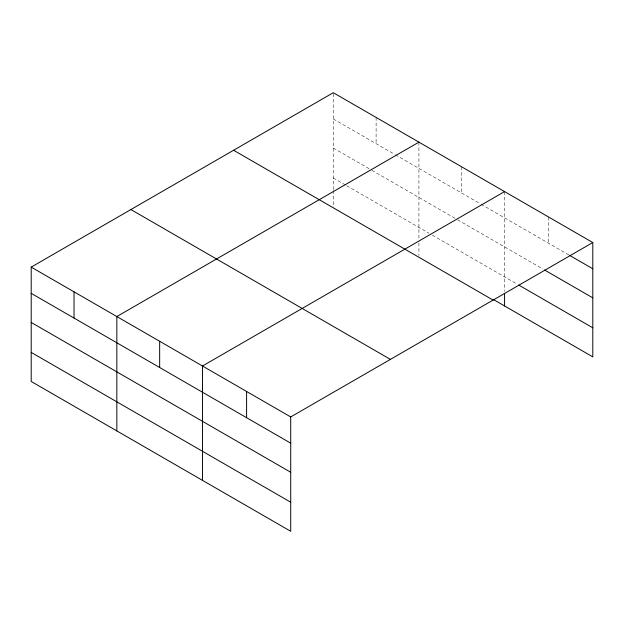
<?xml version="1.0" encoding="UTF-8"?>
<svg xmlns="http://www.w3.org/2000/svg" width="624" height="624" viewBox="0 0 624 624"><rect width="100%" height="100%" fill="white"/><g stroke="black" fill="none" stroke-linecap="round" stroke-linejoin="round"><path stroke-width="0.47" stroke-dasharray="3.12 2.34" d="M333.286 189.61L333.286 92.703M333.286 118.942L394.579 154.323M395.413 154.807L480.215 203.767M481.057 204.251L568.659 254.834M333.286 148.021L371.069 169.829M371.904 170.313L456.706 219.274M457.548 219.757L542.857 269.014M333.286 177.98L345.875 185.25M346.718 185.734L429 233.243M432.362 235.178L517.054 284.076M548.683 217.066L548.683 243.298M504.566 191.591L504.566 291.408M461.744 166.873L461.744 193.105M418.922 142.147L418.922 239.054M418.922 242.931L418.922 255.536M376.108 117.429L376.108 143.66M333.286 190.577L333.286 207.059"/><path stroke-width="0.94" d="M592.8 242.533L333.286 92.703L31.2 267.111L31.2 381.467L290.714 531.297L290.714 416.941L592.8 242.533L592.8 356.889L493.646 299.645M418.922 142.147L116.836 316.555L116.836 430.911M504.566 191.591L202.48 365.999L202.48 480.355M569.494 255.31L592.8 268.772M544.518 269.974L592.8 297.851M518.716 285.035L592.8 327.811M233.594 150.259L493.108 300.089M130.892 209.555L390.406 359.385M31.2 267.111L290.714 416.941M31.2 293.342L290.714 443.173M31.2 322.429L290.714 472.259M31.2 352.388L290.714 502.219M504.566 293.342L504.566 305.947M246.597 391.466L246.597 417.706M159.658 341.273L159.658 367.513M74.022 291.829L74.022 318.068"/></g></svg>
